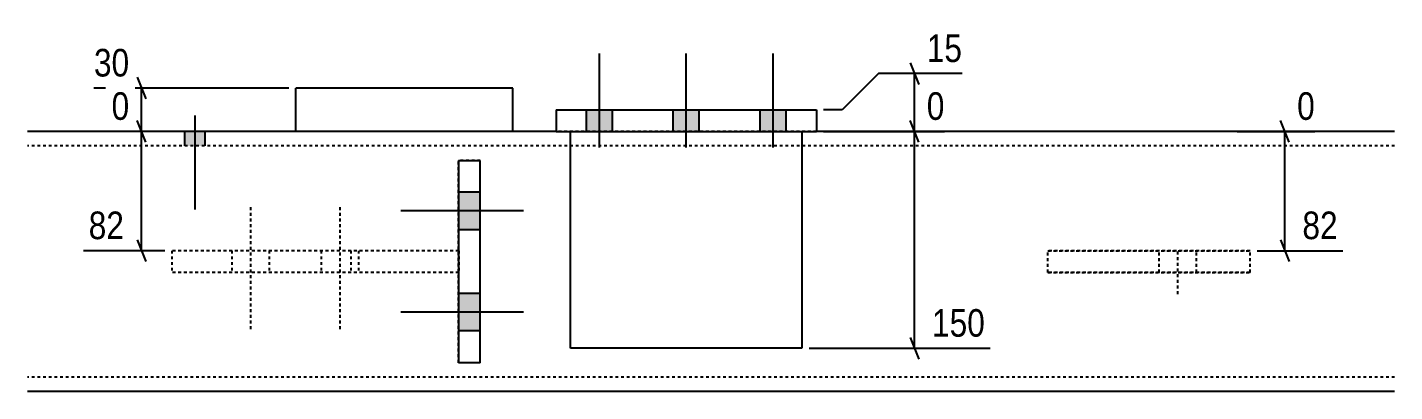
# Model space of a CAD drawing. Header units: millimetres. Extents: x 7 to 50002, y 7 to 1833.
# Drawn here: x 29226 to 30172, y 140 to 392 of the extents above; entities that cross this region are included whole.
import ezdxf

# ---------------------------------------------------------------- set-up
doc = ezdxf.new("R2010")
doc.units = ezdxf.units.MM
doc.linetypes.add('DXK_LINE_DOT2', pattern=[3.9198, 1.9599, -1.9599])
doc.layers.add('MÅLSÆTNING', color=7, linetype='Continuous')
doc.layers.add('STÅL', color=7, linetype='Continuous')
doc.styles.add('Arial Narrow', font='ARIALN.TTF', dxfattribs={"height": 0.2})

msp = doc.modelspace()

# ---------------------------------------------------------------- hatches: boundary and pattern name
at = {"layer": 'STÅL', "linetype": 'Continuous'}
for points in [[(29612.63, 319.5), (29630.63, 319.5), (29630.63, 334.5), (29612.63, 334.5)], [(29612.63, 319.5), (29630.63, 319.5), (29630.63, 334.5), (29612.63, 334.5)], [(29672.63, 319.5), (29690.63, 319.5), (29690.63, 334.5), (29672.63, 334.5)], [(29672.63, 319.5), (29690.63, 319.5), (29690.63, 334.5), (29672.63, 334.5)], [(29732.63, 319.5), (29750.63, 319.5), (29750.63, 334.5), (29732.63, 334.5)], [(29732.63, 319.5), (29750.63, 319.5), (29750.63, 334.5), (29732.63, 334.5)], [(29348.63, 319.5), (29334.63, 319.5), (29334.63, 309.5), (29348.63, 309.5)], [(29539.13, 251.5), (29539.13, 277.5), (29524.13, 277.5), (29524.13, 251.5)], [(29539.13, 181.5), (29539.13, 207.5), (29524.13, 207.5), (29524.13, 181.5)]]:
    msp.add_hatch(color=96, dxfattribs=at).paths.add_polyline_path(points)

# ---------------------------------------------------------------- linework, layer by layer
at = {"layer": 'MÅLSÆTNING', "color": 7, "linetype": 'Continuous'}
for p, q in [((29814.5, 359.5), (29789.5, 334.5)), ((29872.38, 359.5), (29814.5, 359.5)), ((29836.5, 367), (29842.5, 352)), ((29839.5, 319.5), (29839.5, 359.5)), ((29301.79, 357), (29307.79, 342)), ((29406.63, 349.5), (29271.92, 349.5)), ((29304.79, 319.5), (29304.79, 349.5)), ((29789.5, 334.5), (29776.63, 334.5)), ((29307.79, 312), (29301.79, 327)), ((29307.79, 312), (29301.79, 327)), ((29842.5, 312), (29836.5, 327)), ((29842.5, 312), (29836.5, 327)), ((30098.68, 312), (30092.68, 327)), ((29406.63, 319.5), (29284.11, 319.5)), ((29406.63, 319.5), (29284.11, 319.5)), ((29304.79, 237), (29304.79, 319.5)), ((29776.63, 319.5), (29860.19, 319.5)), ((29776.63, 319.5), (29860.19, 319.5)), ((29839.5, 169.5), (29839.5, 319.5)), ((30062.66, 319.5), (30116.37, 319.5)), ((30095.68, 237), (30095.68, 319.5)), ((29320.83, 237), (29264.63, 237)), ((29301.79, 244.5), (29307.79, 229.5)), ((30076.63, 237), (30135.84, 237)), ((30092.68, 244.5), (30098.68, 229.5)), ((29836.5, 177), (29842.5, 162)), ((29766.63, 169.5), (29891.85, 169.5))]:
    msp.add_line(p, q, dxfattribs=at)
at = {"layer": 'STÅL', "color": 96, "linetype": 'Continuous'}
for p, q in [((29621.63, 308.5), (29621.63, 373.5)), ((29621.63, 308.5), (29621.63, 373.5)), ((29681.63, 308.5), (29681.63, 373.5)), ((29681.63, 308.5), (29681.63, 373.5)), ((29741.63, 308.5), (29741.63, 373.5)), ((29741.63, 308.5), (29741.63, 373.5)), ((29612.63, 319.5), (29612.63, 334.5)), ((29612.63, 319.5), (29612.63, 334.5)), ((29630.63, 319.5), (29630.63, 334.5)), ((29630.63, 319.5), (29630.63, 334.5)), ((29672.63, 319.5), (29672.63, 334.5)), ((29672.63, 319.5), (29672.63, 334.5)), ((29690.63, 319.5), (29690.63, 334.5)), ((29690.63, 319.5), (29690.63, 334.5)), ((29732.63, 319.5), (29732.63, 334.5)), ((29732.63, 319.5), (29732.63, 334.5)), ((29750.63, 319.5), (29750.63, 334.5)), ((29750.63, 319.5), (29750.63, 334.5)), ((29341.63, 330.5), (29341.63, 265.5)), ((29334.63, 319.5), (29334.63, 309.5)), ((29348.63, 319.5), (29348.63, 309.5)), ((29539.13, 277.5), (29524.13, 277.5)), ((29569.13, 264.5), (29484.13, 264.5)), ((29539.13, 251.5), (29524.13, 251.5)), ((29539.13, 207.5), (29524.13, 207.5)), ((29569.13, 194.5), (29484.13, 194.5)), ((29539.13, 181.5), (29524.13, 181.5))]:
    msp.add_line(p, q, dxfattribs=at)
at = {"layer": 'STÅL', "color": 2, "linetype": 'Continuous'}
for p, q in [((29561.63, 349.5), (29411.63, 349.5)), ((29411.63, 319.5), (29411.63, 349.5)), ((29561.63, 319.5), (29561.63, 349.5)), ((29591.63, 334.5), (29771.63, 334.5)), ((29591.63, 334.5), (29591.63, 319.5)), ((29771.63, 334.5), (29771.63, 319.5)), ((29591.63, 319.5), (29225.83, 319.5)), ((29591.63, 319.5), (29771.63, 319.5)), ((29601.63, 169.5), (29601.63, 319.5)), ((29761.63, 319.5), (29761.63, 169.5)), ((30171.63, 319.5), (29771.63, 319.5)), ((29524.13, 299.5), (29524.13, 159.5)), ((29524.13, 299.5), (29539.13, 299.5)), ((29539.13, 159.5), (29539.13, 299.5)), ((29761.63, 169.5), (29601.63, 169.5)), ((29539.13, 159.5), (29524.13, 159.5)), ((30171.63, 139.5), (29225.83, 139.5))]:
    msp.add_line(p, q, dxfattribs=at)
at = {"layer": 'STÅL', "color": 7, "linetype": 'DXK_LINE_DOT2'}
for p, q in [((29561.63, 319.5), (29411.63, 319.5)), ((29771.63, 319.5), (29591.63, 319.5)), ((29601.63, 169.5), (29601.63, 319.5)), ((29761.63, 319.5), (29761.63, 169.5)), ((30171.63, 309.5), (29225.83, 309.5)), ((29539.13, 299.5), (29524.13, 299.5)), ((29524.13, 159.5), (29524.13, 299.5)), ((29539.13, 159.5), (29539.13, 299.5)), ((29524.28, 237), (29325.83, 237)), ((29325.83, 237), (29325.83, 222)), ((29449.48, 237), (29449.48, 222)), ((29524.28, 237), (29524.28, 222)), ((29931.63, 222), (29931.63, 237)), ((30071.63, 237), (29931.63, 237)), ((29931.63, 237), (30071.63, 237)), ((30071.63, 222), (30071.63, 237)), ((29524.28, 222), (29325.83, 222)), ((29931.63, 222), (29931.63, 222)), ((29931.63, 222), (30071.63, 222)), ((30071.63, 222), (29931.63, 222)), ((30071.63, 222), (30071.63, 222)), ((29761.63, 169.5), (29601.63, 169.5)), ((29539.13, 159.5), (29524.13, 159.5)), ((30171.63, 149.5), (29225.83, 149.5))]:
    msp.add_line(p, q, dxfattribs=at)
at = {"layer": 'STÅL', "color": 96, "linetype": 'DXK_LINE_DOT2'}
for p, q in [((29539.13, 277.5), (29524.13, 277.5)), ((29380.19, 267), (29380.19, 182)), ((29442.01, 267), (29442.01, 182)), ((29569.13, 264.5), (29484.13, 264.5)), ((29539.13, 251.5), (29524.13, 251.5)), ((29367.19, 237), (29367.19, 222)), ((29393.19, 237), (29393.19, 222)), ((29429.01, 237), (29429.01, 222)), ((29455.01, 237), (29455.01, 222)), ((30008.63, 222), (30008.63, 237)), ((30021.63, 207), (30021.63, 237)), ((30034.63, 222), (30034.63, 237)), ((29539.13, 207.5), (29524.13, 207.5)), ((29569.13, 194.5), (29484.13, 194.5)), ((29539.13, 181.5), (29524.13, 181.5))]:
    msp.add_line(p, q, dxfattribs=at)

# ---------------------------------------------------------------- next in the draw order: wipeouts: each hides what was drawn before it
at = {"color": 0, "linetype": 'Continuous'}
for points in [[(29876.38, 363.5), (29876.38, 391.5), (29844, 391.5), (29844, 363.5)], [(29300.29, 353.5), (29300.29, 381.5), (29267.92, 381.5), (29267.92, 353.5)], [(29864.19, 323.5), (29864.19, 351.5), (29844, 351.5), (29844, 323.5)], [(30120.37, 323.5), (30120.37, 351.5), (30100.18, 351.5), (30100.18, 323.5)], [(29296.65, 241), (29296.65, 269), (29264.28, 269), (29264.28, 241)], [(30136.2, 241), (30136.2, 269), (30103.82, 269), (30103.82, 241)], [(29892.21, 173.5), (29892.21, 201.5), (29847.65, 201.5), (29847.65, 173.5)]]:
    msp.add_wipeout(points, dxfattribs=at).dxf.layer = 'MÅLSÆTNING'

# ---------------------------------------------------------------- next in the draw order: texts
at = {"layer": 'MÅLSÆTNING', "color": 3, "linetype": 'Continuous', "style": 'Arial Narrow'}
for s, height, p in [('15', 19.089, (29848, 367.5)), ('30', 19.089, (29271.92, 357.5)), ('0', 19.09, (29848, 327.5)), ('0', 19.09, (30104.18, 327.5)), ('82', 19.089, (29268.28, 245)), ('82', 19.089, (30107.82, 245)), ('150', 19.089, (29851.65, 177.5))]:
    msp.add_text(s, height=height, dxfattribs=at).set_placement(p)

# ---------------------------------------------------------------- next in the draw order: wipeouts: each hides what was drawn before it
at = {"color": 0, "linetype": 'Continuous'}
msp.add_wipeout([(29300.29, 323.5), (29300.29, 351.5), (29280.11, 351.5), (29280.11, 323.5)], dxfattribs=at).dxf.layer = 'MÅLSÆTNING'

# ---------------------------------------------------------------- next in the draw order: texts
at = {"layer": 'MÅLSÆTNING', "color": 3, "linetype": 'Continuous', "style": 'Arial Narrow'}
msp.add_text('0', height=19.09, dxfattribs=at).set_placement((29284.11, 327.5))

doc.saveas('drawing.dxf')
